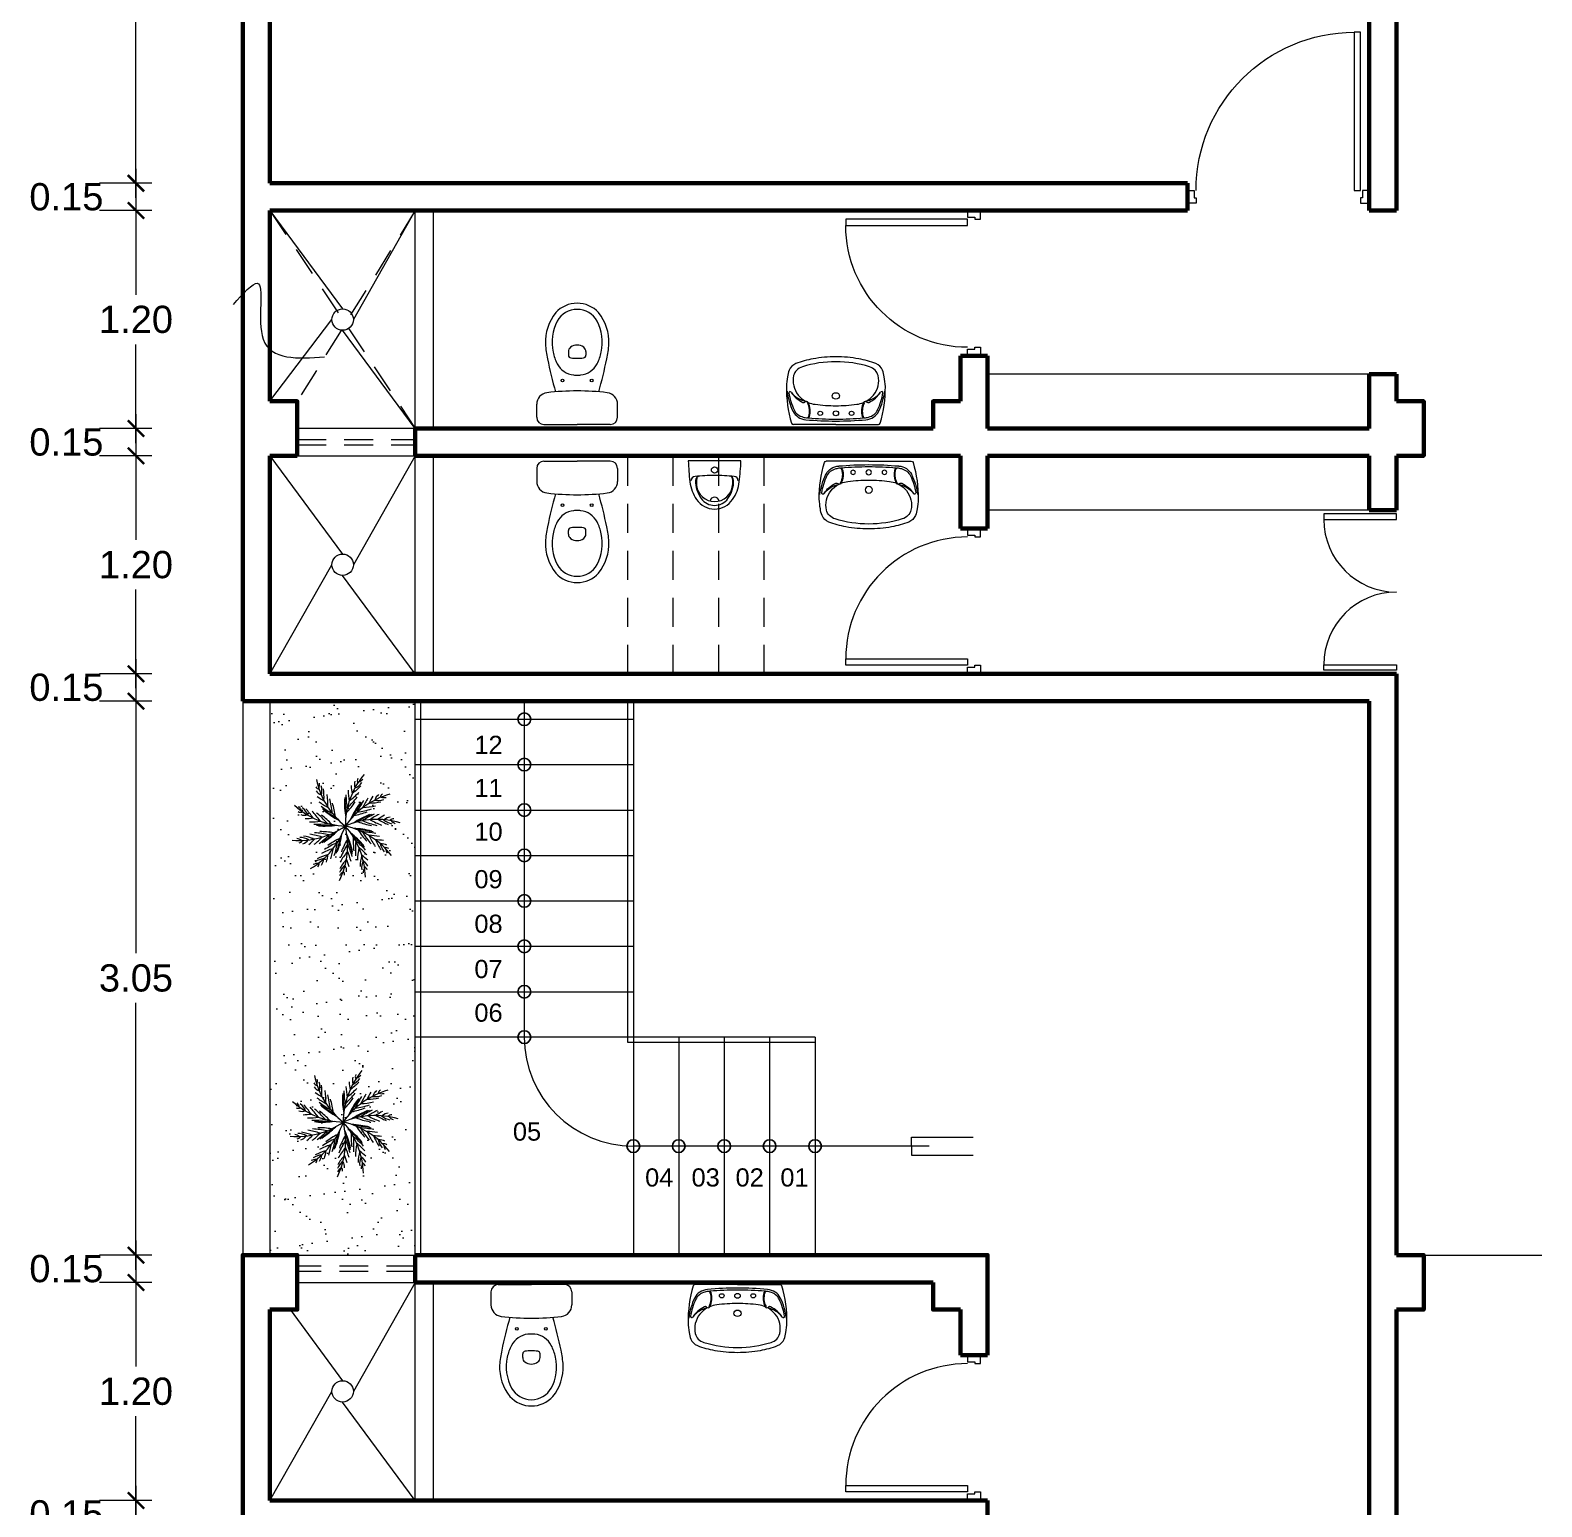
# Model space of a CAD drawing. Header units: millimetres. Extents: x 200.3 to 216.6, y 212.7 to 240.3.
# Drawn here: x 200.32 to 208.64, y 217.82 to 225.95 of the extents above; entities that cross this region are included whole.
import ezdxf

# ---------------------------------------------------------------- set-up
doc = ezdxf.new("R2010")
doc.units = ezdxf.units.MM
doc.header["$LTSCALE"] = 0.05
doc.linetypes.add('HIDDEN2', pattern=[4.7625, 3.175, -1.5875])
for name, color, linetype, lineweight in [('Achurado', 253, 'Continuous', 5), ('doors', 42, 'Continuous', 20), ('garden', 84, 'Continuous', 5), ('sanitary', 181, 'Continuous', 5), ('stairs', 52, 'Continuous', 20), ('walls', 1, 'Continuous', 60)]:
    doc.layers.add(name, color=color, linetype=linetype, lineweight=lineweight)
doc.layers.add('texts', color=3, linetype='Continuous')
doc.styles.add('Cota 1 en 50', font='arial.ttf', dxfattribs={"height": 0.15})
doc.dimstyles.new('Cota 1 en 50', dxfattribs={"dimtxt": 0.15, "dimasz": 0.09, "dimexe": 0.2, "dimexo": 0.5, "dimgap": 0.06, "dimtad": 0, "dimtih": 1, "dimtoh": 1, "dimzin": 1, "dimdsep": 46, "dimtxsty": 'Cota 1 en 50', "dimblk": 'ARCHTICK', "dimcen": 2.5, "dimdle": 0.08, "dimclrd": 254, "dimclre": 254, "dimclrt": 3, "dimaunit": 1, "dimazin": 0, "dimtfac": 1, "dimtmove": 2, "dimatfit": 2, "dimldrblk": 'DOTSMALL', "dimfxl": 0, "dimtolj": 1, "dimlwd": 20, "dimlwe": 20, "dimarcsym": 0})

# ---------------------------------------------------------------- blocks, each defined once
blk = doc.blocks.new('P-0.80')
at = {"layer": 'doors'}
blk.add_lwpolyline([(128.0345, 241.0795), (128.0345, 241.7505), (128.0695, 241.7505), (128.0695, 241.0795)], close=True, dxfattribs=at)
for points in [[(127.9875, 241.0795), (128.0245, 241.0795), (128.0245, 241.0395), (128.0345, 241.0395), (128.0345, 241.0095), (127.9875, 241.0095)], [(128.7875, 241.0795), (128.7505, 241.0795), (128.7505, 241.0395), (128.7405, 241.0395), (128.7405, 241.0095), (128.7875, 241.0095)]]:
    blk.add_lwpolyline(points, dxfattribs=at)
blk.add_arc((128.0695, 241.0795), 0.671, 0, 90, dxfattribs=at)
blk = doc.blocks.new('ARB-20P')
for centre, radius, start, end in [((-0.05, 1.419), 0.123, 173.7791, 233.0395), ((2.206, 0.873), 2.373, 161.8706, 201.5936), ((-0.575, 1.521), 0.574, 317.4391, 345.0127), ((-0.294, 1.573), 0.283, 308.4321, 338.3515), ((1.272, 2.003), 2.373, 197.8706, 237.5936), ((-0.875, 1.118), 0.123, 209.7791, 269.0395), ((-0.735, 1.127), 0.292, 218.879, 257.5346), ((-1.162, 1.1), 0.283, 344.4321, 14.3515), ((-1.359, 0.893), 0.574, 353.4391, 21.0127), ((-2.195, 0.635), 1.492, 2.0526, 14.8318), ((2.233, 2.17), 2.8, 204.5673, 211.2107), ((2.232, 2.402), 2.8, 206.1883, 211.1386), ((0.068, 1.344), 0.292, 182.879, 221.5346), ((-1.402, 1.804), 1.492, 326.0526, 338.8318), ((-1.702, 1.717), 1.824, 327.5529, 339.111), ((-2.362, 1.575), 2.458, 334.6755, 344.6307), ((2.053, -1.19), 2.373, 110.1725, 149.8955), ((3.268, -0.263), 2.8, 154.4902, 159.4404), ((1.097, 0.779), 0.292, 131.1808, 169.8364), ((1.082, 0.919), 0.123, 122.081, 181.3414), ((1.052, 1.205), 0.283, 256.734, 286.6534), ((0.394, 3.255), 2.8, 242.1883, 247.1386), ((0.531, 3.068), 2.8, 240.5673, 247.2107), ((0.676, 2.907), 2.8, 238.9483, 247.3077), ((-2.386, 0.389), 1.824, 3.5529, 15.111), ((-2.837, -0.114), 2.458, 10.6755, 20.6307), ((-2.513, -0.269), 2.255, 13.0347, 23.4268), ((2.255, 1.955), 2.8, 202.9483, 211.3077), ((2.281, 1.811), 2.8, 201.6825, 211.4019), ((2.307, 1.705), 2.8, 200.5186, 211.4981), ((-2.191, 1.26), 2.255, 337.0347, 347.4268), ((2.768, -0.754), 2.8, 148.8205, 159.8), ((2.835, -0.668), 2.8, 149.9844, 159.7037), ((-0.37, 2.5), 2.255, 285.3366, 295.7287), ((2.932, -0.558), 2.8, 151.2501, 159.6096), ((-0.228, 2.83), 2.458, 282.9774, 292.9325), ((3.087, -0.408), 2.8, 152.8691, 159.5126), ((0.293, 2.4), 1.824, 275.8548, 287.4128), ((0.546, 2.218), 1.492, 274.3545, 287.1337), ((0.838, 1.394), 0.574, 265.741, 293.3146), ((-0.194, 2.365), 2.373, 234.9681, 274.6912), ((-1.547, 1.799), 2.373, 270.9681, 310.6912), ((-1.372, 0.365), 0.123, 246.8767, 306.1371), ((-1.59, 0.176), 0.283, 21.5297, 51.4491), ((-1.266, 0.456), 0.292, 255.9765, 294.6321), ((-1.623, -0.108), 0.574, 30.5366, 58.1102), ((-2.134, -0.817), 1.492, 39.1502, 51.9294), ((-1.649, 2.833), 2.8, 279.2858, 284.2361), ((-1.427, 2.768), 2.8, 277.6648, 284.3082), ((-2.138, -1.129), 1.824, 40.6505, 52.2085), ((-2.278, 0.664), 2.373, 304.0339, 343.7569), ((-1.215, 2.726), 2.8, 276.0458, 284.4052), ((-2.193, -1.802), 2.458, 47.7731, 57.7282), ((-1.842, -1.73), 2.255, 50.1322, 60.5244), ((0.781, 2.806), 2.8, 237.6825, 247.4019), ((0.864, 2.735), 2.8, 236.5186, 247.4981), ((-2.326, -0.467), 2.373, 331.6319, 11.355), ((1.018, -2.144), 2.373, 75.6722, 115.3952), ((-1.608, -1.745), 2.373, 7.6319, 47.355), ((-0.275, -2.357), 2.373, 43.6319, 83.355), ((1.854, -2.189), 2.8, 114.3202, 125.2997), ((1.958, -2.156), 2.8, 115.4841, 125.2035), ((1.112, 2.27), 2.255, 250.8363, 261.2284), ((2.1, -2.121), 2.8, 116.7498, 125.1093), ((1.415, 2.461), 2.458, 248.4771, 258.4323), ((2.313, -2.085), 2.8, 118.3688, 125.0123), ((1.601, 1.812), 1.824, 241.3545, 252.9126), ((2.544, -2.067), 2.8, 119.9899, 124.9402), ((1.707, 1.519), 1.492, 239.8542, 252.6334), ((1.48, 0.674), 0.574, 231.2407, 258.8143), ((1.345, 0.021), 0.292, 96.6805, 135.3361), ((1.413, 0.144), 0.123, 87.5807, 146.8411), ((1.55, 0.397), 0.283, 222.2337, 252.1531), ((-1.246, -1.915), 1.492, 75.1502, 87.9294), ((-1.066, -2.17), 1.824, 76.6505, 88.2085), ((-0.715, -2.747), 2.458, 83.7731, 93.7282), ((-2.781, 1.4), 2.8, 313.6648, 320.3082), ((-1.069, 2.709), 2.8, 274.7801, 284.4994), ((-0.961, 2.703), 2.8, 273.6161, 284.5957), ((-0.473, -2.483), 2.255, 86.1322, 96.5244), ((-2.585, 1.492), 2.8, 312.0458, 320.4052), ((-2.458, 1.563), 2.8, 310.7801, 320.4994), ((-2.366, 1.622), 2.8, 309.6161, 320.5957), ((0.958, -2.339), 2.255, 119.198, 129.5901), ((-2.913, -0.031), 2.8, 343.8458, 353.5652), ((-2.867, 0.069), 2.8, 342.6819, 353.6614), ((1.933, -1.629), 2.255, 146.796, 157.1882), ((-2.573, -1.268), 2.8, 10.2799, 21.2595), ((-2.567, -1.377), 2.8, 11.4439, 21.1632), ((-1.336, -2.538), 2.8, 46.2799, 57.2595), ((0.411, -2.839), 2.8, 82.2799, 93.2595), ((-1.268, -2.623), 2.8, 47.4439, 57.1632), ((2.521, -0.182), 2.255, 182.796, 193.1882), ((-1.182, -2.741), 2.8, 48.7096, 57.069), ((2.812, -0.392), 2.458, 180.4368, 190.392), ((0.516, -2.867), 2.8, 83.4439, 93.1632), ((2.147, 1.335), 2.255, 218.796, 229.1882), ((0.655, -2.912), 2.8, 84.7096, 93.069), ((2.505, 1.336), 2.458, 216.4368, 226.392), ((0.855, -2.994), 2.8, 86.3286, 92.972), ((2.318, 0.687), 1.824, 209.3143, 220.8723), ((1.06, -3.102), 2.8, 87.9496, 92.8999), ((2.253, 0.382), 1.492, 207.814, 220.5932), ((1.612, -0.213), 0.574, 199.2004, 226.774), ((1.152, -0.696), 0.292, 64.6403, 103.2959), ((-1.39, -0.792), 0.283, 57.5297, 87.4491), ((-1.324, -0.512), 0.123, 282.8767, 342.1371), ((-1.249, -1.041), 0.574, 66.5366, 94.1102), ((-1.292, -0.375), 0.292, 291.9765, 330.6321), ((-3, 1.323), 2.8, 315.2858, 320.2361), ((0.001, -2.285), 1.492, 108.2159, 120.9952), ((0.291, -2.4), 1.824, 109.7162, 121.2743), ((0.9, -2.693), 2.458, 116.8388, 126.794), ((-3.236, -0.528), 2.8, 348.3516, 353.3019), ((-3.095, -0.344), 2.8, 346.7306, 353.374), ((-2.98, -0.16), 2.8, 345.1116, 353.471), ((1.369, -1.992), 1.824, 137.3143, 148.8723), ((2.045, -1.97), 2.458, 144.4368, 154.392), ((-2.584, -1.738), 2.8, 14.3286, 20.972), ((-2.567, -1.523), 2.8, 12.7096, 21.069), ((2.279, -0.807), 1.824, 173.3143, 184.8723), ((-1.068, -2.925), 2.8, 50.3286, 56.972), ((2.047, -1.015), 1.492, 171.814, 184.5932), ((-0.966, -3.133), 2.8, 51.9496, 56.8999), ((1.274, -0.627), 0.123, 55.5404, 114.8009), ((1.525, -0.485), 0.283, 190.1934, 220.1128), ((-0.733, -1.422), 0.283, 90.5954, 120.5148), ((-0.479, -1.554), 0.574, 99.6024, 127.176), ((-0.831, -1.151), 0.123, 315.9424, 15.2029), ((-0.878, -1.019), 0.292, 325.0423, 3.6979), ((0.295, -1.599), 0.574, 127.2004, 154.774), ((1.059, -2.024), 1.492, 135.814, 148.5932), ((-0.203, -1.405), 0.123, 343.5404, 42.8009), ((-0.306, -1.31), 0.292, 352.6403, 31.2959), ((-2.623, -1.967), 2.8, 15.9496, 20.8999), ((1.179, -1.12), 0.574, 163.2004, 190.774), ((0.522, -1.24), 0.292, 28.6403, 67.2959), ((0.948, -1.289), 0.283, 154.1934, 184.1128), ((0.662, -1.256), 0.123, 19.5404, 78.8009), ((0.01, -1.6), 0.283, 118.1934, 148.1128)]:
    blk.add_arc(centre, radius, start, end)
blk = doc.blocks.new('P-1.00')
at = {"layer": 'doors'}
blk.add_lwpolyline([(270.4181, 163.1378), (270.4181, 164.0088), (270.4531, 164.0088), (270.4531, 163.1378)], close=True, dxfattribs=at)
for points in [[(270.3711, 163.1378), (270.4081, 163.1378), (270.4081, 163.0978), (270.4181, 163.0978), (270.4181, 163.0678), (270.3711, 163.0678)], [(271.3711, 163.1378), (271.3341, 163.1378), (271.3341, 163.0978), (271.3241, 163.0978), (271.3241, 163.0678), (271.3711, 163.0678)]]:
    blk.add_lwpolyline(points, dxfattribs=at)
blk.add_arc((270.4531, 163.1378), 0.871, 0, 90, dxfattribs=at)
blk = doc.blocks.new('_ArchTick')
at = {"color": 0, "linetype": 'ByBlock', "const_width": 0.15}
blk.add_lwpolyline([(-0.5, -0.5), (0.5, 0.5)], dxfattribs=at)
blk = doc.blocks.new('*D22')
at = {"layer": 'Defpoints', "color": 0}
for p in [(201.4881, 228.5031), (200.9006, 225.1031), (201.4881, 225.1031)]:
    blk.add_point(p, dxfattribs=at)
at = {"layer": 'texts', "color": 254, "lineweight": 20}
for p, q in [((200.9006, 228.5831), (200.9006, 226.9398)), ((200.9881, 228.5031), (200.7006, 228.5031)), ((200.9006, 225.0231), (200.9006, 226.6665)), ((200.9881, 225.1031), (200.7006, 225.1031))]:
    blk.add_line(p, q, dxfattribs=at)
at = {"layer": 'texts', "color": 254, "lineweight": 20, "xscale": 0.09, "yscale": 0.09, "zscale": 0.09}
for p, rotation in [((200.9006, 228.5031), 90), ((200.9006, 225.1031), 270)]:
    blk.add_blockref('_ArchTick', p, dxfattribs=dict(at, rotation=rotation))
at = {"layer": 'texts', "color": 3, "insert": (200.9006, 226.8031), "char_height": 0.15, "attachment_point": 5, "style": 'Cota 1 en 50'}
blk.add_mtext('\\A1;3.40', dxfattribs=at)
blk = doc.blocks.new('_DotSmall')
at = {"layer": 'stairs', "color": 0, "const_width": 0.5}
blk.add_lwpolyline([(-0.0625, 0, 1), (0.0625, 0, 1)], format="xyb", close=True, dxfattribs=at)
blk = doc.blocks.new('*D23')
at = {"layer": 'Defpoints', "color": 0}
for p in [(201.4881, 225.1031), (200.9006, 224.9531), (201.4881, 224.9531)]:
    blk.add_point(p, dxfattribs=at)
at = {"layer": 'texts', "color": 254, "lineweight": 20}
for p, q in [((200.9006, 225.1831), (200.9006, 224.8731)), ((200.9881, 225.1031), (200.7006, 225.1031)), ((200.9881, 224.9531), (200.7006, 224.9531))]:
    blk.add_line(p, q, dxfattribs=at)
at = {"layer": 'texts', "color": 254, "lineweight": 20, "xscale": 0.09, "yscale": 0.09, "zscale": 0.09}
for p, rotation in [((200.9006, 225.1031), 90), ((200.9006, 224.9531), 270)]:
    blk.add_blockref('_ArchTick', p, dxfattribs=dict(at, rotation=rotation))
at = {"layer": 'texts', "color": 3, "insert": (200.5174, 225.0281), "char_height": 0.15, "attachment_point": 5, "style": 'Cota 1 en 50'}
blk.add_mtext('\\A1;0.15', dxfattribs=at)
blk = doc.blocks.new('*D24')
at = {"layer": 'Defpoints', "color": 0}
for p in [(201.4881, 224.9531), (200.9006, 223.7531), (201.4881, 223.7531)]:
    blk.add_point(p, dxfattribs=at)
at = {"layer": 'texts', "color": 254, "lineweight": 20}
for p, q in [((200.9006, 225.0331), (200.9006, 224.4897)), ((200.9881, 224.9531), (200.7006, 224.9531)), ((200.9006, 223.6731), (200.9006, 224.2165)), ((200.9881, 223.7531), (200.7006, 223.7531))]:
    blk.add_line(p, q, dxfattribs=at)
at = {"layer": 'texts', "color": 254, "lineweight": 20, "xscale": 0.09, "yscale": 0.09, "zscale": 0.09}
for p, rotation in [((200.9006, 224.9531), 90), ((200.9006, 223.7531), 270)]:
    blk.add_blockref('_ArchTick', p, dxfattribs=dict(at, rotation=rotation))
at = {"layer": 'texts', "color": 3, "insert": (200.9006, 224.3531), "char_height": 0.15, "attachment_point": 5, "style": 'Cota 1 en 50'}
blk.add_mtext('\\A1;1.20', dxfattribs=at)
blk = doc.blocks.new('*D25')
at = {"layer": 'Defpoints', "color": 0}
for p in [(201.4881, 223.7531), (200.9006, 223.6031), (201.4881, 223.6031)]:
    blk.add_point(p, dxfattribs=at)
at = {"layer": 'texts', "color": 254, "lineweight": 20}
for p, q in [((200.9006, 223.8331), (200.9006, 223.5231)), ((200.9881, 223.7531), (200.7006, 223.7531)), ((200.9881, 223.6031), (200.7006, 223.6031))]:
    blk.add_line(p, q, dxfattribs=at)
at = {"layer": 'texts', "color": 254, "lineweight": 20, "xscale": 0.09, "yscale": 0.09, "zscale": 0.09}
for p, rotation in [((200.9006, 223.7531), 90), ((200.9006, 223.6031), 270)]:
    blk.add_blockref('_ArchTick', p, dxfattribs=dict(at, rotation=rotation))
at = {"layer": 'texts', "color": 3, "insert": (200.5174, 223.6781), "char_height": 0.15, "attachment_point": 5, "style": 'Cota 1 en 50'}
blk.add_mtext('\\A1;0.15', dxfattribs=at)
blk = doc.blocks.new('*D26')
at = {"layer": 'Defpoints', "color": 0}
for p in [(201.4881, 223.6031), (200.9006, 222.4031), (201.4881, 222.4031)]:
    blk.add_point(p, dxfattribs=at)
at = {"layer": 'texts', "color": 254, "lineweight": 20}
for p, q in [((200.9006, 223.6831), (200.9006, 223.1397)), ((200.9881, 223.6031), (200.7006, 223.6031)), ((200.9006, 222.3231), (200.9006, 222.8665)), ((200.9881, 222.4031), (200.7006, 222.4031))]:
    blk.add_line(p, q, dxfattribs=at)
at = {"layer": 'texts', "color": 254, "lineweight": 20, "xscale": 0.09, "yscale": 0.09, "zscale": 0.09}
for p, rotation in [((200.9006, 223.6031), 90), ((200.9006, 222.4031), 270)]:
    blk.add_blockref('_ArchTick', p, dxfattribs=dict(at, rotation=rotation))
at = {"layer": 'texts', "color": 3, "insert": (200.9006, 223.0031), "char_height": 0.15, "attachment_point": 5, "style": 'Cota 1 en 50'}
blk.add_mtext('\\A1;1.20', dxfattribs=at)
blk = doc.blocks.new('*D27')
at = {"layer": 'Defpoints', "color": 0}
for p in [(201.4881, 222.4031), (200.9006, 222.2531), (201.4881, 222.2531)]:
    blk.add_point(p, dxfattribs=at)
at = {"layer": 'texts', "color": 254, "lineweight": 20}
for p, q in [((200.9006, 222.4831), (200.9006, 222.1731)), ((200.9881, 222.4031), (200.7006, 222.4031)), ((200.9881, 222.2531), (200.7006, 222.2531))]:
    blk.add_line(p, q, dxfattribs=at)
at = {"layer": 'texts', "color": 254, "lineweight": 20, "xscale": 0.09, "yscale": 0.09, "zscale": 0.09}
for p, rotation in [((200.9006, 222.4031), 90), ((200.9006, 222.2531), 270)]:
    blk.add_blockref('_ArchTick', p, dxfattribs=dict(at, rotation=rotation))
at = {"layer": 'texts', "color": 3, "insert": (200.5174, 222.3281), "char_height": 0.15, "attachment_point": 5, "style": 'Cota 1 en 50'}
blk.add_mtext('\\A1;0.15', dxfattribs=at)
blk = doc.blocks.new('*D28')
at = {"layer": 'Defpoints', "color": 0}
for p in [(201.4881, 222.2531), (200.9006, 219.2031), (201.4881, 219.2031)]:
    blk.add_point(p, dxfattribs=at)
at = {"layer": 'texts', "color": 254, "lineweight": 20}
for p, q in [((200.9006, 222.3331), (200.9006, 220.8648)), ((200.9881, 222.2531), (200.7006, 222.2531)), ((200.9006, 219.1231), (200.9006, 220.5915)), ((200.9881, 219.2031), (200.7006, 219.2031))]:
    blk.add_line(p, q, dxfattribs=at)
at = {"layer": 'texts', "color": 254, "lineweight": 20, "xscale": 0.09, "yscale": 0.09, "zscale": 0.09}
for p, rotation in [((200.9006, 222.2531), 90), ((200.9006, 219.2031), 270)]:
    blk.add_blockref('_ArchTick', p, dxfattribs=dict(at, rotation=rotation))
at = {"layer": 'texts', "color": 3, "insert": (200.9006, 220.7281), "char_height": 0.15, "attachment_point": 5, "style": 'Cota 1 en 50'}
blk.add_mtext('\\A1;3.05', dxfattribs=at)
blk = doc.blocks.new('*D29')
at = {"layer": 'Defpoints', "color": 0}
for p in [(201.4881, 219.2031), (200.9006, 219.0531), (201.4881, 219.0531)]:
    blk.add_point(p, dxfattribs=at)
at = {"layer": 'texts', "color": 254, "lineweight": 20}
for p, q in [((200.9006, 219.2831), (200.9006, 218.9731)), ((200.9881, 219.2031), (200.7006, 219.2031)), ((200.9881, 219.0531), (200.7006, 219.0531))]:
    blk.add_line(p, q, dxfattribs=at)
at = {"layer": 'texts', "color": 254, "lineweight": 20, "xscale": 0.09, "yscale": 0.09, "zscale": 0.09}
for p, rotation in [((200.9006, 219.2031), 90), ((200.9006, 219.0531), 270)]:
    blk.add_blockref('_ArchTick', p, dxfattribs=dict(at, rotation=rotation))
at = {"layer": 'texts', "color": 3, "insert": (200.5174, 219.1281), "char_height": 0.15, "attachment_point": 5, "style": 'Cota 1 en 50'}
blk.add_mtext('\\A1;0.15', dxfattribs=at)
blk = doc.blocks.new('*D30')
at = {"layer": 'Defpoints', "color": 0}
for p in [(201.4881, 219.0531), (200.9006, 217.8531), (201.4881, 217.8531)]:
    blk.add_point(p, dxfattribs=at)
at = {"layer": 'texts', "color": 254, "lineweight": 20}
for p, q in [((200.9881, 219.0531), (200.7006, 219.0531)), ((200.9006, 219.1331), (200.9006, 218.5897)), ((200.9006, 217.7731), (200.9006, 218.3165)), ((200.9881, 217.8531), (200.7006, 217.8531))]:
    blk.add_line(p, q, dxfattribs=at)
at = {"layer": 'texts', "color": 254, "lineweight": 20, "xscale": 0.09, "yscale": 0.09, "zscale": 0.09}
for p, rotation in [((200.9006, 219.0531), 90), ((200.9006, 217.8531), 270)]:
    blk.add_blockref('_ArchTick', p, dxfattribs=dict(at, rotation=rotation))
at = {"layer": 'texts', "color": 3, "insert": (200.9006, 218.4531), "char_height": 0.15, "attachment_point": 5, "style": 'Cota 1 en 50'}
blk.add_mtext('\\A1;1.20', dxfattribs=at)
blk = doc.blocks.new('*D31')
at = {"layer": 'Defpoints', "color": 0}
for p in [(201.4881, 217.8531), (200.9006, 217.7031), (201.4881, 217.7031)]:
    blk.add_point(p, dxfattribs=at)
at = {"layer": 'texts', "color": 254, "lineweight": 20}
for p, q in [((200.9006, 217.9331), (200.9006, 217.6231)), ((200.9881, 217.8531), (200.7006, 217.8531)), ((200.9881, 217.7031), (200.7006, 217.7031))]:
    blk.add_line(p, q, dxfattribs=at)
at = {"layer": 'texts', "color": 254, "lineweight": 20, "xscale": 0.09, "yscale": 0.09, "zscale": 0.09}
for p, rotation in [((200.9006, 217.8531), 90), ((200.9006, 217.7031), 270)]:
    blk.add_blockref('_ArchTick', p, dxfattribs=dict(at, rotation=rotation))
at = {"layer": 'texts', "color": 3, "insert": (200.5174, 217.7781), "char_height": 0.15, "attachment_point": 5, "style": 'Cota 1 en 50'}
blk.add_mtext('\\A1;0.15', dxfattribs=at)

msp = doc.modelspace()

# ---------------------------------------------------------------- hatches: boundary and pattern name
at = {"layer": 'garden'}
h = msp.add_hatch(dxfattribs=at)
h.set_pattern_fill('AR-SAND', color=256, scale=0.004, style=0)
h.set_pattern_definition([(37.5, (20.95925, 0), (-0.006400125, 0.195765295), [0, -0.154432, 0, -0.17272, 0, -0.1651]), (7.5, (20.95925, 0), (0.17980931, 0.28673004), [0, -0.083312, 0, -0.139192, 0, -0.05334]), (327.5, (20.83428, 0), (0.31639695, 0.00057487), [0, -0.0508, 0, -0.18288, 0, -0.23876]), (317.5, (20.83428, 0), (0.30542258, 0.08917173), [0, -0.0254, 0, -0.119888, 0, -0.13716])])
h.paths.add_polyline_path([(202.4381, 222.2531), (201.6381, 222.2531), (201.6381, 219.2031), (201.7881, 219.2031), (202.4381, 219.2031)])

# ---------------------------------------------------------------- linework, layer by layer
for centre in [(203.0381, 222.1531), (203.0381, 221.9031), (203.0381, 221.6531), (203.0381, 221.4031), (203.0381, 221.1531), (203.0381, 220.9031), (203.0381, 220.6531), (203.0381, 220.4031), (203.6381, 219.8031), (203.8881, 219.8031), (204.1381, 219.8031), (204.3881, 219.8031), (204.6381, 219.8031)]:
    msp.add_circle(centre, 0.035)
at = {"layer": 'Achurado'}
msp.add_spline([(201.4365, 224.4351), (201.5684, 224.5537), (201.6013, 224.2442), (201.939, 224.1469)], degree=3, dxfattribs=at)
at = {"layer": 'doors'}
for p, q in [((206.6881, 225.0631), (206.6881, 224.9931)), ((205.4781, 224.1531), (205.5481, 224.1531)), ((205.4781, 223.2031), (205.5481, 223.2031)), ((205.4781, 218.6531), (205.5481, 218.6531))]:
    msp.add_line(p, q, dxfattribs=at)
for points in [[(207.8381, 223.2831), (207.4381, 223.2831), (207.4381, 223.2531), (207.8381, 223.2531)], [(207.8381, 222.4231), (207.4381, 222.4231), (207.4381, 222.4531), (207.8381, 222.4531)]]:
    msp.add_lwpolyline(points, close=True, dxfattribs=at)
for centre, start, end in [((207.8381, 223.2531), 180, 270), ((207.8381, 222.4531), 90, 180)]:
    msp.add_arc(centre, 0.4, start, end, dxfattribs=at)
at = {"layer": 'sanitary'}
for p, q in [((203.2808, 224.1766), (203.2808, 224.1565)), ((203.3768, 224.1766), (203.3768, 224.1565)), ((203.1063, 223.815), (203.1063, 223.8866)), ((203.5513, 223.815), (203.5513, 223.8866)), ((203.1463, 223.775), (203.3288, 223.775)), ((203.5113, 223.775), (203.3288, 223.775)), ((204.7529, 223.7751), (204.5188, 223.7751)), ((204.7529, 223.7751), (204.987, 223.7751)), ((203.1463, 223.5736), (203.3288, 223.5736)), ((203.5113, 223.5736), (203.3288, 223.5736)), ((204.2303, 223.575), (203.9403, 223.575)), ((204.9337, 223.5735), (204.6997, 223.5735)), ((204.9337, 223.5735), (205.1678, 223.5735)), ((203.1063, 223.5336), (203.1063, 223.462)), ((203.5513, 223.5336), (203.5513, 223.462)), ((203.2808, 223.172), (203.2808, 223.1921)), ((203.3768, 223.172), (203.3768, 223.1921)), ((202.8545, 219.0009), (202.8545, 218.9293)), ((202.8945, 219.0409), (203.077, 219.0409)), ((203.2595, 219.0409), (203.077, 219.0409)), ((203.2995, 219.0009), (203.2995, 218.9293)), ((204.2115, 219.0408), (203.9774, 219.0408)), ((204.2115, 219.0408), (204.4456, 219.0408)), ((203.029, 218.6393), (203.029, 218.6593)), ((203.125, 218.6393), (203.125, 218.6593))]:
    msp.add_line(p, q, dxfattribs=at)
for centre, radius in [((203.2488, 224.018), 0.0075), ((203.4088, 224.018), 0.0075), ((204.0853, 223.525), 0.0175), ((203.2488, 223.3306), 0.0075), ((203.4088, 223.3306), 0.0075), ((202.997, 218.7979), 0.0075), ((203.157, 218.7979), 0.0075)]:
    msp.add_circle(centre, radius, dxfattribs=at)
for centre, radius, start, end in [((203.4136, 224.2283), 0.26, 141.28687, 182.30283), ((203.3288, 224.283), 0.16, 90, 137.56377), ((203.3288, 224.283), 0.1256, 90, 150.88385), ((203.3288, 224.283), 0.16, 42.43623, 90), ((203.3288, 224.283), 0.1256, 29.11615, 90), ((203.2441, 224.2283), 0.26, 357.69717, 38.71313), ((203.4401, 224.2279), 0.2497, 152.26971, 192.38339), ((203.2175, 224.2279), 0.2497, 347.61661, 27.73029), ((203.7521, 224.2637), 0.6, 184.3794, 192.29067), ((203.3288, 224.1526), 0.06, 90, 126.8699), ((203.3288, 224.1526), 0.06, 53.1301, 90), ((202.9056, 224.2637), 0.6, 347.70933, 355.6206), ((205.615, 224.6376), 2.5, 191.57439, 195.84612), ((203.4411, 224.2247), 0.25, 191.61952, 207.40268), ((203.3108, 224.1766), 0.03, 126.8699, 180), ((203.2958, 224.1565), 0.015, 180, 263.35084), ((203.3288, 224.4396), 0.3, 263.35084, 270), ((203.3288, 224.4396), 0.3, 270, 276.64916), ((203.3618, 224.1565), 0.015, 276.64916, 0), ((203.3468, 224.1766), 0.03, 0, 53.1301), ((203.2165, 224.2247), 0.25, 332.59732, 348.38048), ((201.0427, 224.6376), 2.5, 344.15388, 348.42561), ((203.3218, 224.1629), 0.1156, 207.40268, 263.75809), ((203.3288, 224.2269), 0.18, 263.75809, 270), ((203.3288, 224.2269), 0.18, 270, 276.24191), ((203.3358, 224.1629), 0.1156, 276.24191, 332.59732), ((203.3288, 222.556), 1.404, 90, 96.79305), ((203.3288, 222.556), 1.404, 83.20695, 90), ((203.1703, 223.8866), 0.064, 96.79305, 180), ((203.4873, 223.8866), 0.064, 0, 83.20695), ((203.1463, 223.815), 0.04, 180, 270), ((203.5113, 223.815), 0.04, 270, 0), ((203.1463, 223.5336), 0.04, 90, 180), ((203.5113, 223.5336), 0.04, 0, 90), ((205.3393, 223.6283), 1.4, 182.18027, 186.90205), ((202.8313, 223.6283), 1.4, 353.09795, 357.81973), ((203.1703, 223.462), 0.064, 180, 263.20695), ((203.4873, 223.462), 0.064, 276.79305, 0), ((203.9804, 223.4643), 0.025, 96.17867, 179.62837), ((204.0853, 222.495), 1, 90, 96.17867), ((204.0054, 223.4667), 0.025, 94.7005, 178.54741), ((204.1404, 223.4633), 0.16, 178.54741, 216.66031), ((204.1251, 223.4554), 0.14, 170.46338, 186.32924), ((204.0363, 223.4703), 0.05, 162.68454, 170.46338), ((204.0853, 222.495), 1, 83.82133, 90), ((204.0302, 223.4633), 0.16, 323.33969, 1.45259), ((204.1652, 223.4667), 0.025, 1.45259, 85.2995), ((204.1343, 223.4703), 0.05, 9.53662, 17.31546), ((204.0455, 223.4554), 0.14, 353.67076, 9.53662), ((204.1902, 223.4643), 0.025, 0.37163, 83.82133), ((203.3288, 224.7926), 1.404, 263.20695, 270), ((205.615, 222.711), 2.5, 164.15388, 168.42561), ((203.3288, 224.7926), 1.404, 270, 276.79305), ((201.0427, 222.711), 2.5, 11.57439, 15.84612), ((204.1678, 223.4865), 0.22, 186.90205, 214.37306), ((204.0853, 223.451), 0.1, 186.32924, 270), ((204.0853, 223.451), 0.1, 270, 353.67076), ((204.0028, 223.4865), 0.22, 325.62694, 353.09795), ((203.3218, 223.1857), 0.1156, 96.24191, 152.59732), ((203.3288, 223.1217), 0.18, 90, 96.24191), ((203.3288, 223.1217), 0.18, 83.75809, 90), ((203.3358, 223.1857), 0.1156, 27.40268, 83.75809), ((204.0853, 223.43), 0.12, 214.37306, 270), ((204.0853, 223.42), 0.09, 215.47603, 270), ((204.0853, 223.35), 0.025, 90, 170.58615), ((204.0853, 223.35), 0.025, 9.41385, 90), ((204.0853, 223.42), 0.09, 270, 324.52397), ((204.0853, 223.43), 0.12, 270, 325.62694), ((203.7521, 223.0849), 0.6, 167.70933, 175.6206), ((203.4411, 223.1239), 0.25, 152.59732, 168.38048), ((203.2165, 223.1239), 0.25, 11.61952, 27.40268), ((202.9056, 223.0849), 0.6, 4.3794, 12.29067), ((203.4136, 223.1202), 0.26, 177.69717, 218.71313), ((203.4401, 223.1207), 0.2497, 167.61661, 207.73029), ((203.2958, 223.1921), 0.015, 96.64916, 180), ((203.3108, 223.172), 0.03, 180, 233.1301), ((203.3288, 223.196), 0.06, 233.1301, 270), ((203.3288, 222.909), 0.3, 90, 96.64916), ((203.3288, 222.909), 0.3, 83.35084, 90), ((203.3288, 223.196), 0.06, 270, 306.8699), ((203.3618, 223.1921), 0.015, 0, 83.35084), ((203.3468, 223.172), 0.03, 306.8699, 0), ((203.2175, 223.1207), 0.2497, 332.26971, 12.38339), ((203.2441, 223.1202), 0.26, 321.28687, 2.30283), ((203.3288, 223.0656), 0.1256, 209.11615, 270), ((203.3288, 223.0656), 0.1256, 270, 330.88385), ((203.3288, 223.0656), 0.16, 222.43623, 270), ((203.3288, 223.0656), 0.16, 270, 317.56377), ((202.8945, 219.0009), 0.04, 90, 180), ((203.2595, 219.0009), 0.04, 0, 90), ((202.9185, 218.9293), 0.064, 180, 263.20695), ((203.2355, 218.9293), 0.064, 276.79305, 0), ((203.077, 220.2599), 1.404, 263.20695, 270), ((205.3632, 218.1783), 2.5, 164.15388, 168.42561), ((203.077, 220.2599), 1.404, 270, 276.79305), ((200.7909, 218.1783), 2.5, 11.57439, 15.84612), ((203.07, 218.653), 0.1156, 96.24191, 152.59732), ((203.077, 218.589), 0.18, 90, 96.24191), ((203.077, 218.589), 0.18, 83.75809, 90), ((203.084, 218.653), 0.1156, 27.40268, 83.75809), ((203.5003, 218.5522), 0.6, 167.70933, 175.6206), ((203.1883, 218.588), 0.2497, 167.61661, 207.73029), ((203.1893, 218.5912), 0.25, 152.59732, 168.38048), ((203.044, 218.6593), 0.015, 96.64916, 180), ((203.059, 218.6393), 0.03, 180, 233.1301), ((203.077, 218.3763), 0.3, 90, 96.64916), ((203.077, 218.3763), 0.3, 83.35084, 90), ((203.11, 218.6593), 0.015, 0, 83.35084), ((203.095, 218.6393), 0.03, 306.8699, 0), ((202.9647, 218.5912), 0.25, 11.61952, 27.40268), ((202.9657, 218.588), 0.2497, 332.26971, 12.38339), ((202.6538, 218.5522), 0.6, 4.3794, 12.29067), ((203.1618, 218.5875), 0.26, 177.69717, 218.71313), ((203.077, 218.6633), 0.06, 233.1301, 270), ((203.077, 218.6633), 0.06, 270, 306.8699), ((202.9922, 218.5875), 0.26, 321.28687, 2.30283), ((203.077, 218.5329), 0.1256, 209.11615, 270), ((203.077, 218.5329), 0.1256, 270, 330.88385), ((203.077, 218.5329), 0.16, 222.43623, 270), ((203.077, 218.5329), 0.16, 270, 317.56377)]:
    msp.add_arc(centre, radius, start, end, dxfattribs=at)
for centre, major_axis, start_param, end_param in [((204.7319, 223.6853), (-0.5187, 0), -1.367783, -1.176189), ((204.7529, 223.5715), (-0.6483, 0), 4.712389, 4.907362), ((204.7529, 223.5715), (-0.6483, 0), 4.517416, 4.712389), ((204.7739, 223.6853), (-0.5187, 0), 4.317781, 4.509376), ((204.6757, 224.0197), (-0.1902, 0), -0.329466, -0.110124), ((204.5683, 224.0495), (-0.0778, 0), -1.09185, -0.36795), ((204.6729, 224.0168), (-0.1556, 0), -0.202783, 0.61109), ((204.5925, 224.0315), (-0.0735, 0), -1.236173, -0.202783), ((204.7529, 223.6214), (-0.5619, 0), -1.570796, -1.236173), ((204.7529, 223.6214), (-0.5619, 0), 4.377766, 4.712389), ((204.9133, 224.0315), (-0.0735, 0), 3.344376, 4.377766), ((204.8329, 224.0168), (-0.1556, 0), 2.530502, 3.344376), ((204.9375, 224.0495), (-0.0778, 0), 3.509542, 4.233442), ((204.8301, 224.0197), (-0.1902, 0), 3.251717, 3.471059), ((205.345, 223.9768), (-0.8644, 0), -0.010064, 0.256274), ((205.1711, 223.9503), (-0.6916, 0), -0.143651, -0.055686), ((204.1608, 223.9768), (-0.8644, 0), 2.885319, 3.151657), ((204.3347, 223.9503), (-0.6916, 0), 3.197279, 3.285244), ((204.9136, 224.0011), (-0.4322, 0), 0.11054, 0.412116), ((204.501, 223.9503), (-0.00692, 0), 3.643855, 6.42076), ((204.9136, 224.0011), (-0.4234, 0), 0.137574, 0.396061), ((204.6457, 224.021), (-0.1582, 0), 0.502729, 1.082702), ((204.6172, 224.0168), (-0.1313, 0), 0.575783, 1.367277), ((204.6588, 224.008), (-0.1383, 0), 0.61109, 1.016433), ((204.5756, 223.9036), (-0.00864, 0), 1.082702, 2.48624), ((204.5907, 223.8933), (-0.0104, 0), 3.573517, 5.627833), ((204.5974, 223.8961), (-0.00134, 0), 4.499683, 6.743833), ((204.4823, 223.8489), (-0.1253, 0), 2.875772, 3.573728), ((204.4823, 223.8489), (-0.1297, 0), 2.875772, 3.573728), ((204.6588, 224.008), (-0.1383, 0), 1.134768, 1.423124), ((204.7529, 224.5704), (-0.778, 0), 1.423124, 1.570796), ((204.7529, 224.5704), (-0.778, 0), 1.570796, 1.718468), ((204.847, 224.008), (-0.1383, 0), 1.718468, 2.006825), ((205.0235, 223.8489), (-0.1297, 0), -0.432135, 0.265821), ((205.0235, 223.8489), (-0.1253, 0), -0.432135, 0.265821), ((204.9151, 223.8933), (-0.0104, 0), 3.796945, 5.851261), ((204.9084, 223.8961), (-0.00134, 0), 2.680944, 4.925095), ((204.8886, 224.0168), (-0.1313, 0), 1.774316, 2.565809), ((204.847, 224.008), (-0.1383, 0), 2.12516, 2.530502), ((204.9302, 223.9036), (-0.00864, 0), 0.655353, 2.058891), ((204.8601, 224.021), (-0.1582, 0), 2.058891, 2.638863), ((204.5922, 224.0011), (-0.4234, 0), 2.745531, 3.004018), ((204.5922, 224.0011), (-0.4322, 0), 2.729477, 3.031053), ((205.0048, 223.9503), (-0.00692, 0), 3.004018, 5.780923), ((204.5964, 223.8778), (-0.086, 0), 0.412116, 1.470097), ((204.5947, 223.8825), (-0.0778, 0), 0.396061, 1.293038), ((204.6161, 223.949), (-0.1556, 0), 1.293038, 1.442133), ((204.7529, 225.2543), (-1.6425, 0), 1.470097, 1.570796), ((204.593, 223.8207), (-0.0104, 0), 1.87784, 3.0266), ((204.5974, 223.821), (-0.0104, 0), 1.442133, 2.875772), ((204.7529, 225.2543), (-1.6303, 0), 1.47757, 1.570796), ((204.7529, 225.2543), (-1.6303, 0), 1.570796, 1.664023), ((204.7529, 225.2543), (-1.6425, 0), 1.570796, 1.671495), ((204.9084, 223.821), (-0.0104, 0), 0.265821, 1.699459), ((204.9128, 223.8207), (-0.0104, 0), 0.114993, 1.263752), ((204.8897, 223.949), (-0.1556, 0), 1.699459, 1.848555), ((204.9094, 223.8778), (-0.086, 0), 1.671495, 2.729477), ((204.9111, 223.8825), (-0.0778, 0), 1.848555, 2.745531), ((204.5188, 223.7843), (-0.0104, 0), 0.256274, 1.570796), ((204.987, 223.7843), (-0.0104, 0), 1.570796, 2.885319), ((204.8036, 218.8391), (0.8644, 0), 2.885319, 3.151657), ((204.3722, 218.8148), (0.4322, 0), 2.729477, 3.031053), ((203.9774, 219.0315), (0.0104, 0), 1.570796, 2.885319), ((204.055, 218.9381), (0.086, 0), 1.671495, 2.729477), ((204.0533, 218.9333), (0.0778, 0), 1.848555, 2.745531), ((204.0746, 218.8668), (0.1556, 0), 1.699459, 1.848555), ((204.2115, 217.5616), (1.6425, 0), 1.570796, 1.671495), ((204.056, 218.9948), (0.0104, 0), 0.265821, 1.699459), ((204.0515, 218.9952), (0.0104, 0), 0.114993, 1.263752), ((203.9409, 218.967), (0.1253, 0), -0.432135, 0.265821), ((203.9409, 218.967), (0.1297, 0), -0.432135, 0.265821), ((204.2115, 217.5616), (1.6303, 0), 1.570796, 1.664023), ((204.2115, 217.5616), (1.6425, 0), 1.470097, 1.570796), ((204.2115, 217.5616), (1.6303, 0), 1.47757, 1.570796), ((204.4821, 218.967), (0.1297, 0), 2.875772, 3.573728), ((204.4821, 218.967), (0.1253, 0), 2.875772, 3.573728), ((204.3669, 218.9948), (0.0104, 0), 1.442133, 2.875772), ((204.3714, 218.9952), (0.0104, 0), 1.87784, 3.0266), ((204.3483, 218.8668), (0.1556, 0), 1.293038, 1.442133), ((204.3679, 218.9381), (0.086, 0), 0.412116, 1.470097), ((204.3696, 218.9333), (0.0778, 0), 0.396061, 1.293038), ((204.4456, 219.0315), (0.0104, 0), 0.256274, 1.570796), ((204.0507, 218.8148), (0.4322, 0), 0.11054, 0.412116), ((203.6194, 218.8391), (0.8644, 0), -0.010064, 0.256274), ((204.3722, 218.8148), (0.4234, 0), 2.745531, 3.004018), ((204.1043, 218.7949), (0.1582, 0), 2.058891, 2.638863), ((204.0758, 218.7991), (0.1313, 0), 1.774316, 2.565809), ((204.1174, 218.8079), (0.1383, 0), 2.12516, 2.530502), ((204.0342, 218.9123), (0.00864, 0), 0.655353, 2.058891), ((204.0492, 218.9226), (0.0104, 0), 3.796945, 5.851261), ((204.0559, 218.9198), (0.00134, 0), 2.680944, 4.925095), ((204.1174, 218.8079), (0.1383, 0), 1.718468, 2.006825), ((204.2115, 218.2455), (0.778, 0), 1.570796, 1.718468), ((204.2115, 218.2455), (0.778, 0), 1.423124, 1.570796), ((204.3056, 218.8079), (0.1383, 0), 1.134768, 1.423124), ((204.3737, 218.9226), (0.0104, 0), 3.573517, 5.627833), ((204.367, 218.9198), (0.00134, 0), 4.499683, 6.743833), ((204.3472, 218.7991), (0.1313, 0), 0.575783, 1.367277), ((204.3056, 218.8079), (0.1383, 0), 0.61109, 1.016433), ((204.3888, 218.9123), (0.00864, 0), 1.082702, 2.48624), ((204.3187, 218.7949), (0.1582, 0), 0.502729, 1.082702), ((204.0508, 218.8148), (0.4234, 0), 0.137574, 0.396061), ((204.6297, 218.8656), (0.6916, 0), 3.197279, 3.285244), ((203.9596, 218.8656), (0.00692, 0), 3.004018, 5.780923), ((204.1315, 218.7991), (0.1556, 0), 2.530502, 3.344376), ((204.2914, 218.7991), (0.1556, 0), -0.202783, 0.61109), ((204.4634, 218.8656), (0.00692, 0), 3.643855, 6.42076), ((203.7933, 218.8656), (0.6916, 0), -0.143651, -0.055686), ((204.1343, 218.7962), (0.1902, 0), 3.251717, 3.471059), ((204.0269, 218.7663), (0.0778, 0), 3.509542, 4.233442), ((204.0511, 218.7844), (0.0735, 0), 3.344376, 4.377766), ((204.2115, 219.1944), (0.5619, 0), 4.377766, 4.712389), ((204.2115, 219.1944), (0.5619, 0), -1.570796, -1.236173), ((204.3719, 218.7844), (0.0735, 0), -1.236173, -0.202783), ((204.3961, 218.7663), (0.0778, 0), -1.09185, -0.36795), ((204.2887, 218.7962), (0.1902, 0), -0.329466, -0.110124), ((204.1904, 219.1306), (0.5187, 0), 4.317781, 4.509376), ((204.2115, 219.2444), (0.6483, 0), 4.517416, 4.712389), ((204.2115, 219.2444), (0.6483, 0), 4.712389, 4.907362), ((204.2325, 219.1306), (0.5187, 0), -1.367783, -1.176189)]:
    msp.add_ellipse(centre, major_axis=major_axis, ratio=0.888889, start_param=start_param, end_param=end_param, dxfattribs=at)
for centre, major_axis in [((204.7529, 223.9326), (-0.0199, 0)), ((204.6665, 223.8366), (-0.013, 0)), ((204.7529, 223.8366), (-0.0151, 0)), ((204.8393, 223.8366), (-0.013, 0)), ((204.125, 218.9793), (0.013, 0)), ((204.2115, 218.9793), (0.0151, 0)), ((204.2979, 218.9793), (0.013, 0)), ((204.2115, 218.8832), (0.0199, 0))]:
    msp.add_ellipse(centre, major_axis=major_axis, ratio=0.888889, dxfattribs=at)
at = {"layer": 'sanitary', "extrusion": (0, 0, -1)}
for centre, major_axis, start_param, end_param in [((205.5258, 223.3718), (-0.8644, 0), -0.010064, 0.256274), ((204.6997, 223.5642), (-0.0104, 0), 0.256274, 1.570796), ((204.7773, 223.4708), (-0.086, 0), 0.412116, 1.470097), ((204.9337, 222.0943), (-1.6425, 0), 1.470097, 1.570796), ((204.9337, 222.0943), (-1.6425, 0), 1.570796, 1.671495), ((205.0902, 223.4708), (-0.086, 0), 1.671495, 2.729477), ((205.1678, 223.5642), (-0.0104, 0), 1.570796, 2.885319), ((204.3416, 223.3718), (-0.8644, 0), 2.885319, 3.151657), ((205.0945, 223.3475), (-0.4322, 0), 0.11054, 0.412116), ((205.0944, 223.3475), (-0.4234, 0), 0.137574, 0.396061), ((204.7756, 223.466), (-0.0778, 0), 0.396061, 1.293038), ((204.7969, 223.3995), (-0.1556, 0), 1.293038, 1.442133), ((204.7783, 223.5276), (-0.0104, 0), 1.442133, 2.875772), ((204.7738, 223.5279), (-0.0104, 0), 1.87784, 3.0266), ((204.6632, 223.4997), (-0.1253, 0), 2.875772, 3.573728), ((204.6632, 223.4997), (-0.1297, 0), 2.875772, 3.573728), ((204.8396, 223.3406), (-0.1383, 0), 1.134768, 1.423124), ((204.9337, 222.0943), (-1.6303, 0), 1.47757, 1.570796), ((204.9337, 222.7782), (-0.778, 0), 1.423124, 1.570796), ((204.9337, 222.0943), (-1.6303, 0), 1.570796, 1.664023), ((204.9337, 222.7782), (-0.778, 0), 1.570796, 1.718468), ((205.0279, 223.3406), (-0.1383, 0), 1.718468, 2.006825), ((205.2043, 223.4997), (-0.1297, 0), -0.432135, 0.265821), ((205.2043, 223.4997), (-0.1253, 0), -0.432135, 0.265821), ((205.0892, 223.5276), (-0.0104, 0), 0.265821, 1.699459), ((205.0937, 223.5279), (-0.0104, 0), 0.114993, 1.263752), ((205.0706, 223.3995), (-0.1556, 0), 1.699459, 1.848555), ((205.0919, 223.466), (-0.0778, 0), 1.848555, 2.745531), ((204.7731, 223.3475), (-0.4234, 0), 2.745531, 3.004018), ((204.773, 223.3475), (-0.4322, 0), 2.729477, 3.031053), ((204.6819, 223.3983), (-0.00692, 0), 3.643855, 6.42076), ((204.8265, 223.3276), (-0.1582, 0), 0.502729, 1.082702), ((204.798, 223.3318), (-0.1313, 0), 0.575783, 1.367277), ((204.8538, 223.3318), (-0.1556, 0), -0.202783, 0.61109), ((204.8396, 223.3406), (-0.1383, 0), 0.61109, 1.016433), ((204.7564, 223.445), (-0.00864, 0), 1.082702, 2.48624), ((204.7715, 223.4553), (-0.0104, 0), 3.573517, 5.627833), ((204.7782, 223.4525), (-0.00134, 0), 4.499683, 6.743833), ((205.096, 223.4553), (-0.0104, 0), 3.796945, 5.851261), ((205.0893, 223.4525), (-0.00134, 0), 2.680944, 4.925095), ((205.0695, 223.3318), (-0.1313, 0), 1.774316, 2.565809), ((205.0279, 223.3406), (-0.1383, 0), 2.12516, 2.530502), ((205.1111, 223.445), (-0.00864, 0), 0.655353, 2.058891), ((205.0409, 223.3276), (-0.1582, 0), 2.058891, 2.638863), ((205.0137, 223.3318), (-0.1556, 0), 2.530502, 3.344376), ((205.1856, 223.3983), (-0.00692, 0), 3.004018, 5.780923), ((205.3519, 223.3983), (-0.6916, 0), -0.143651, -0.055686), ((204.8565, 223.3289), (-0.1902, 0), -0.329466, -0.110124), ((204.7733, 223.3171), (-0.0735, 0), -1.236173, -0.202783), ((205.0941, 223.3171), (-0.0735, 0), 3.344376, 4.377766), ((205.011, 223.3289), (-0.1902, 0), 3.251717, 3.471059), ((204.5156, 223.3983), (-0.6916, 0), 3.197279, 3.285244), ((204.7492, 223.2991), (-0.0778, 0), -1.09185, -0.36795), ((204.9127, 223.6633), (-0.5187, 0), -1.367783, -1.176189), ((204.9337, 223.7271), (-0.5619, 0), -1.570796, -1.236173), ((204.9337, 223.7771), (-0.6483, 0), 4.712389, 4.907362), ((204.9337, 223.7271), (-0.5619, 0), 4.377766, 4.712389), ((204.9337, 223.7771), (-0.6483, 0), 4.517416, 4.712389), ((204.9548, 223.6633), (-0.5187, 0), 4.317781, 4.509376), ((205.1183, 223.2991), (-0.0778, 0), 3.509542, 4.233442)]:
    msp.add_ellipse(centre, major_axis=major_axis, ratio=0.888889, start_param=start_param, end_param=end_param, dxfattribs=at)
for centre, major_axis in [((204.8473, 223.512), (-0.013, 0)), ((204.9337, 223.512), (-0.0151, 0)), ((205.0202, 223.512), (-0.013, 0)), ((204.9337, 223.4159), (-0.0199, 0))]:
    msp.add_ellipse(centre, major_axis=major_axis, ratio=0.888889, dxfattribs=at)
at = {"layer": 'stairs'}
for p, q in [((201.6381, 224.9531), (202.0381, 224.412)), ((202.4381, 224.9531), (202.097, 224.3531)), ((202.4381, 223.7531), (202.4381, 224.9531)), ((202.5381, 223.7531), (202.5381, 224.9531)), ((201.6381, 223.9031), (201.9792, 224.3531)), ((202.4381, 223.7531), (202.0381, 224.2942)), ((207.6881, 224.0531), (205.5881, 224.0531)), ((202.4381, 223.7531), (201.7881, 223.7531)), ((201.6381, 223.6031), (202.0381, 223.062)), ((201.7881, 223.6031), (202.4381, 223.6031)), ((202.4381, 223.6031), (202.097, 223.0031)), ((202.4381, 222.4031), (202.4381, 223.6031)), ((202.5381, 222.4031), (202.5381, 223.6031)), ((207.6881, 223.3031), (205.5881, 223.3031)), ((201.6381, 222.4031), (201.9792, 223.0031)), ((202.4381, 222.4031), (202.0381, 222.9442)), ((201.4881, 222.2531), (201.4881, 219.2031)), ((201.6381, 222.2531), (201.6381, 219.2031)), ((202.4381, 219.2031), (202.4381, 222.2531)), ((202.4681, 219.2031), (202.4681, 222.2531)), ((203.6081, 220.3731), (203.6081, 222.2531)), ((203.6381, 222.2531), (203.6381, 219.2031)), ((202.4381, 222.1531), (203.6381, 222.1531)), ((202.4381, 221.9031), (203.6381, 221.9031)), ((202.4381, 221.6531), (203.6381, 221.6531)), ((202.4381, 221.4031), (203.6381, 221.4031)), ((202.4381, 221.1531), (203.6381, 221.1531)), ((202.4381, 220.9031), (203.6381, 220.9031)), ((202.4381, 220.6531), (203.6381, 220.6531)), ((204.6381, 220.4031), (202.4381, 220.4031)), ((203.8881, 220.4031), (203.8881, 219.2031)), ((204.1381, 220.4031), (204.1381, 219.2031)), ((204.3881, 220.4031), (204.3881, 219.2031)), ((204.6381, 220.4031), (204.6381, 219.2031)), ((204.6381, 220.3731), (203.6081, 220.3731)), ((201.7881, 219.2031), (202.4381, 219.2031)), ((207.8381, 219.2031), (208.6381, 219.2031)), ((201.7881, 219.0531), (202.4381, 219.0531)), ((202.4381, 219.0531), (202.097, 218.4531)), ((202.4381, 217.8531), (202.4381, 219.0531)), ((202.5381, 217.8531), (202.5381, 219.0531)), ((201.7489, 218.9031), (202.0381, 218.512)), ((201.6381, 217.8531), (201.9792, 218.4531)), ((202.4381, 217.8531), (202.0381, 218.3942))]:
    msp.add_line(p, q, dxfattribs=at)
at = {"layer": 'stairs', "linetype": 'HIDDEN2'}
for p, q in [((201.6381, 224.9531), (202.4381, 223.7531)), ((202.4381, 224.9531), (201.7881, 223.9031)), ((201.7881, 223.6931), (202.4381, 223.6931)), ((201.7881, 223.6631), (202.4381, 223.6631)), ((203.6081, 222.4031), (203.6081, 223.6031)), ((203.8581, 222.4031), (203.8581, 223.6031)), ((204.1081, 222.4031), (204.1081, 223.6031)), ((204.3581, 222.4031), (204.3581, 223.6031)), ((202.4381, 219.1431), (201.7881, 219.1431)), ((202.4381, 219.1131), (201.7881, 219.1131))]:
    msp.add_line(p, q, dxfattribs=at)
at = {"layer": 'stairs'}
for points in [[(203.0381, 222.2531), (203.0381, 220.4031)], [(205.2667, 219.8031), (203.6381, 219.8031)], [(205.1698, 219.8031), (205.1698, 219.8531), (205.5093, 219.8531)], [(205.1698, 219.8031), (205.1698, 219.7531), (205.5093, 219.7531)]]:
    msp.add_lwpolyline(points, dxfattribs=at)
for centre in [(202.0381, 224.3531), (202.0381, 223.0031), (202.0381, 218.4531)]:
    msp.add_circle(centre, 0.0589, dxfattribs=at)
msp.add_arc((203.6381, 220.4031), 0.6, 180, 270, dxfattribs=at)
at = {"layer": 'walls'}
for p, q in [((201.4881, 222.2531), (201.4881, 228.5031)), ((207.6881, 228.3531), (207.6881, 224.9531)), ((201.6381, 225.1031), (201.6381, 228.2031)), ((207.8381, 228.2031), (207.8381, 224.9531)), ((201.6381, 225.1031), (206.6881, 225.1031)), ((206.6881, 225.1031), (206.6881, 224.9531)), ((201.6381, 224.9531), (206.6881, 224.9531)), ((201.6381, 223.9031), (201.6381, 224.9531)), ((207.6881, 224.9531), (207.8381, 224.9531)), ((205.4381, 223.9031), (205.4381, 224.1531)), ((205.5881, 224.1531), (205.4381, 224.1531)), ((205.5881, 223.7531), (205.5881, 224.1531)), ((207.6881, 224.0531), (207.6881, 223.7531)), ((207.6881, 224.0531), (207.8381, 224.0531)), ((207.8381, 224.0531), (207.8381, 223.9031)), ((202.4381, 223.7531), (205.2881, 223.7531)), ((202.4381, 223.7531), (202.4381, 223.6031)), ((205.5881, 223.7531), (207.6881, 223.7531)), ((201.6381, 222.4031), (201.6381, 223.6031)), ((201.7881, 223.6031), (201.6381, 223.6031)), ((201.6381, 223.6031), (201.7881, 223.6031)), ((202.4381, 223.6031), (205.4381, 223.6031)), ((205.4381, 223.6031), (205.4381, 223.2031)), ((205.5881, 223.2031), (205.5881, 223.6031)), ((205.5881, 223.6031), (207.6881, 223.6031)), ((207.6881, 223.6031), (207.6881, 223.3031)), ((207.8381, 223.6031), (207.8381, 223.3031)), ((207.8381, 223.3031), (207.6881, 223.3031)), ((205.5881, 223.2031), (205.4381, 223.2031)), ((201.6381, 222.4031), (207.8381, 222.4031)), ((207.8381, 222.4031), (207.8381, 219.2031)), ((201.4881, 222.2531), (207.6881, 222.2531)), ((207.6881, 222.2531), (207.6881, 214.2031)), ((201.4881, 214.2031), (201.4881, 219.2031)), ((202.4381, 219.0531), (202.4381, 219.2031)), ((202.4381, 219.2031), (205.5881, 219.2031)), ((205.5881, 218.6531), (205.5881, 219.2031)), ((202.4381, 219.0531), (205.2881, 219.0531)), ((201.6381, 217.8531), (201.6381, 218.9031)), ((205.4381, 218.6531), (205.4381, 218.9031)), ((207.8381, 218.9031), (207.8381, 214.5031)), ((205.4381, 218.6531), (205.5881, 218.6531)), ((201.6381, 217.8531), (205.5881, 217.8531)), ((205.5881, 217.7031), (205.5881, 217.8531))]:
    msp.add_line(p, q, dxfattribs=at)
for points in [[(201.4881, 223.9031), (201.4881, 223.9031), (201.4881, 223.6031)], [(201.7881, 223.6031), (201.7881, 223.9031), (201.6381, 223.9031)], [(205.4381, 223.9031), (205.2881, 223.9031), (205.2881, 223.7531)], [(205.5881, 223.7531), (205.5881, 223.9031)], [(207.8381, 223.6031), (207.9881, 223.6031), (207.9881, 223.9031), (207.8381, 223.9031)], [(201.7881, 223.6031), (201.7881, 223.7531)], [(205.2881, 223.6031), (205.4381, 223.6031)], [(201.4881, 219.2031), (201.7881, 219.2031), (201.7881, 219.0531)], [(201.6381, 218.9031), (201.7881, 218.9031), (201.7881, 219.2031), (201.4881, 219.2031), (201.4881, 218.9031)], [(205.5881, 218.9031), (205.5881, 219.2031), (205.2881, 219.2031)], [(207.6881, 219.2031), (207.6881, 219.2031), (207.6881, 218.9031)], [(207.8381, 218.9031), (207.9881, 218.9031), (207.9881, 219.2031), (207.8381, 219.2031)], [(205.2881, 219.0531), (205.2881, 218.9031), (205.4381, 218.9031)]]:
    msp.add_lwpolyline(points, dxfattribs=at)

# ---------------------------------------------------------------- block references
at = {"layer": 'doors', "xscale": -1}
msp.add_blockref('P-1.00', (478.0592, 61.9253), dxfattribs=at)
at = {"layer": 'doors', "xscale": -1, "rotation": 90.00000000000384}
msp.add_blockref('P-0.80', (446.5576, 352.9406), dxfattribs=at)
at = {"layer": 'doors', "rotation": 90}
for p in [(446.5576, 94.4157), (446.5576, 89.8657)]:
    msp.add_blockref('P-0.80', p, dxfattribs=at)
at = {"layer": 'garden', "ltscale": 0.01, "xscale": 0.1873855596697136, "yscale": 0.1873855596697136, "zscale": 0.1873855596697136, "rotation": 29.99999999999301}
for p in [(202.0525, 221.565), (202.0414, 219.9353)]:
    msp.add_blockref('ARB-20P', p, dxfattribs=at)

# ---------------------------------------------------------------- texts
at = {"layer": 'texts', "style": 'Cota 1 en 50'}
for s, p in [('12', (202.7633, 221.962)), ('11', (202.7633, 221.7245)), ('10', (202.7633, 221.4843)), ('09', (202.7633, 221.2226)), ('08', (202.7633, 220.9771)), ('07', (202.7633, 220.7282)), ('06', (202.7633, 220.488)), ('05', (202.9752, 219.8334)), ('04', (203.7029, 219.5809)), ('03', (203.9585, 219.5809)), ('02', (204.2007, 219.5809)), ('01', (204.4473, 219.5809))]:
    msp.add_text(s, height=0.1, dxfattribs=at).set_placement(p)

# ---------------------------------------------------------------- dimensions: what is measured, and where the dimension line sits
at = {"layer": 'texts'}
for base, p1, p2, picture, middle in [((200.9006, 225.1031), (201.4881, 228.5031), (201.4881, 225.1031), '*D22', (200.9006, 226.8031)), ((200.9006, 224.9531), (201.4881, 225.1031), (201.4881, 224.9531), '*D23', (200.5174, 225.0281)), ((200.9006, 223.7531), (201.4881, 224.9531), (201.4881, 223.7531), '*D24', (200.9006, 224.3531)), ((200.9006, 223.6031), (201.4881, 223.7531), (201.4881, 223.6031), '*D25', (200.5174, 223.6781)), ((200.9006, 222.4031), (201.4881, 223.6031), (201.4881, 222.4031), '*D26', (200.9006, 223.0031)), ((200.9006, 222.2531), (201.4881, 222.4031), (201.4881, 222.2531), '*D27', (200.5174, 222.3281)), ((200.9006, 219.2031), (201.4881, 222.2531), (201.4881, 219.2031), '*D28', (200.9006, 220.7281)), ((200.9006, 219.0531), (201.4881, 219.2031), (201.4881, 219.0531), '*D29', (200.5174, 219.1281)), ((200.9006, 217.8531), (201.4881, 219.0531), (201.4881, 217.8531), '*D30', (200.9006, 218.4531)), ((200.9006, 217.7031), (201.4881, 217.8531), (201.4881, 217.7031), '*D31', (200.5174, 217.7781))]:
    dim = msp.add_linear_dim(base=base, p1=p1, p2=p2, angle=90, dimstyle='Cota 1 en 50', dxfattribs=at)
    dim.commit()
    dim.dimension.update_dxf_attribs({"geometry": picture, "text_midpoint": middle})

doc.saveas('drawing.dxf')
